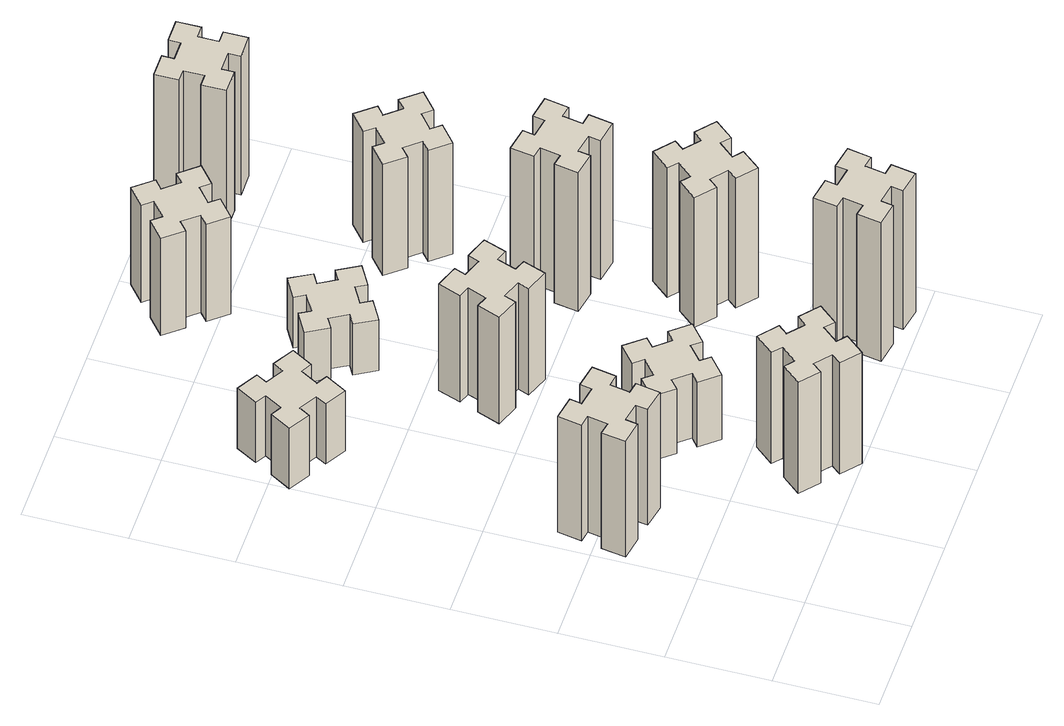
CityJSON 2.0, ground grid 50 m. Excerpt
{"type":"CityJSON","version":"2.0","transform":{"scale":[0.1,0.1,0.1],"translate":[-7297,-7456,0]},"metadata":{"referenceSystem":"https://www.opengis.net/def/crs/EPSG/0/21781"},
"CityObjects":{
"building1":{"type":"Building","attributes":{"class":"1000","function":"1000","usage":"1000","yearOfConstruction":2016,"roofType":"1000","measuredHeight":75,"storeysAboveGround":30,"storeysBelowGround":0},"geometry":[{"type":"Solid","lod":"1","boundaries":[[[[0,1,2,3,4,5,6,7,8,9,10,11,12,13,14,15,16,17,18,19]],[[17,16,20,21]],[[16,15,22,20]],[[15,14,23,22]],[[14,13,24,23]],[[13,12,25,24]],[[12,11,26,25]],[[11,10,27,26]],[[10,9,28,27]],[[9,8,29,28]],[[8,7,30,29]],[[7,6,31,30]],[[6,5,32,31]],[[5,4,33,32]],[[4,3,34,33]],[[3,2,35,34]],[[2,1,36,35]],[[1,0,37,36]],[[0,19,38,37]],[[19,18,39,38]],[[18,17,21,39]],[[24,25,26,27,28,29,30,31,32,33,34,35,36,37,38,39,21,20,22,23]]]]}]},
"building2":{"type":"Building","attributes":{"class":"1000","function":"1000","usage":"1000","yearOfConstruction":2016,"roofType":"1000","measuredHeight":72,"storeysAboveGround":30,"storeysBelowGround":0},"geometry":[{"type":"Solid","lod":"1","boundaries":[[[[40,41,42,43,44,45,46,47,48,49,50,51,52,53,54,55,56,57,58,59]],[[57,56,60,61]],[[56,55,62,60]],[[55,54,63,62]],[[54,53,64,63]],[[53,52,65,64]],[[52,51,66,65]],[[51,50,67,66]],[[50,49,68,67]],[[49,48,69,68]],[[48,47,70,69]],[[47,46,71,70]],[[46,45,72,71]],[[45,44,73,72]],[[44,43,74,73]],[[43,42,75,74]],[[42,41,76,75]],[[41,40,77,76]],[[40,59,78,77]],[[59,58,79,78]],[[58,57,61,79]],[[64,65,66,67,68,69,70,71,72,73,74,75,76,77,78,79,61,60,62,63]]]]}]},
"building3":{"type":"Building","attributes":{"class":"1000","function":"1000","usage":"1000","yearOfConstruction":2016,"roofType":"1000","measuredHeight":39,"storeysAboveGround":30,"storeysBelowGround":0},"geometry":[{"type":"Solid","lod":"1","boundaries":[[[[80,81,82,83,84,85,86,87,88,89,90,91,92,93,94,95,96,97,98,99]],[[97,96,100,101]],[[96,95,102,100]],[[95,94,103,102]],[[94,93,104,103]],[[93,92,105,104]],[[92,91,106,105]],[[91,90,107,106]],[[90,89,108,107]],[[89,88,109,108]],[[88,87,110,109]],[[87,86,111,110]],[[86,85,112,111]],[[85,84,113,112]],[[84,83,114,113]],[[83,82,115,114]],[[82,81,116,115]],[[81,80,117,116]],[[80,99,118,117]],[[99,98,119,118]],[[98,97,101,119]],[[104,105,106,107,108,109,110,111,112,113,114,115,116,117,118,119,101,100,102,103]]]]}]},
"building4":{"type":"Building","attributes":{"class":"1000","function":"1000","usage":"1000","yearOfConstruction":2016,"roofType":"1000","measuredHeight":42,"storeysAboveGround":30,"storeysBelowGround":0},"geometry":[{"type":"Solid","lod":"1","boundaries":[[[[120,121,122,123,124,125,126,127,128,129,130,131,132,133,134,135,136,137,138,139]],[[137,136,140,141]],[[136,135,142,140]],[[135,134,143,142]],[[134,133,144,143]],[[133,132,145,144]],[[132,131,146,145]],[[131,130,147,146]],[[130,129,148,147]],[[129,128,149,148]],[[128,127,150,149]],[[127,126,151,150]],[[126,125,152,151]],[[125,124,153,152]],[[124,123,154,153]],[[123,122,155,154]],[[122,121,156,155]],[[121,120,157,156]],[[120,139,158,157]],[[139,138,159,158]],[[138,137,141,159]],[[144,145,146,147,148,149,150,151,152,153,154,155,156,157,158,159,141,140,142,143]]]]}]},
"building5":{"type":"Building","attributes":{"class":"1000","function":"1000","usage":"1000","yearOfConstruction":2016,"roofType":"1000","measuredHeight":69,"storeysAboveGround":30,"storeysBelowGround":0},"geometry":[{"type":"Solid","lod":"1","boundaries":[[[[160,161,162,163,164,165,166,167,168,169,170,171,172,173,174,175,176,177,178,179]],[[177,176,180,181]],[[176,175,182,180]],[[175,174,183,182]],[[174,173,184,183]],[[173,172,185,184]],[[172,171,186,185]],[[171,170,187,186]],[[170,169,188,187]],[[169,168,189,188]],[[168,167,190,189]],[[167,166,191,190]],[[166,165,192,191]],[[165,164,193,192]],[[164,163,194,193]],[[163,162,195,194]],[[162,161,196,195]],[[161,160,197,196]],[[160,179,198,197]],[[179,178,199,198]],[[178,177,181,199]],[[184,185,186,187,188,189,190,191,192,193,194,195,196,197,198,199,181,180,182,183]]]]}]},
"building6":{"type":"Building","attributes":{"class":"1000","function":"1000","usage":"1000","yearOfConstruction":2016,"roofType":"1000","measuredHeight":33,"storeysAboveGround":30,"storeysBelowGround":0},"geometry":[{"type":"Solid","lod":"1","boundaries":[[[[200,201,202,203,204,205,206,207,208,209,210,211,212,213,214,215,216,217,218,219]],[[217,216,220,221]],[[216,215,222,220]],[[215,214,223,222]],[[214,213,224,223]],[[213,212,225,224]],[[212,211,226,225]],[[211,210,227,226]],[[210,209,228,227]],[[209,208,229,228]],[[208,207,230,229]],[[207,206,231,230]],[[206,205,232,231]],[[205,204,233,232]],[[204,203,234,233]],[[203,202,235,234]],[[202,201,236,235]],[[201,200,237,236]],[[200,219,238,237]],[[219,218,239,238]],[[218,217,221,239]],[[224,225,226,227,228,229,230,231,232,233,234,235,236,237,238,239,221,220,222,223]]]]}]},
"building7":{"type":"Building","attributes":{"class":"1000","function":"1000","usage":"1000","yearOfConstruction":2016,"roofType":"1000","measuredHeight":90,"storeysAboveGround":30,"storeysBelowGround":0},"geometry":[{"type":"Solid","lod":"1","boundaries":[[[[240,241,242,243,244,245,246,247,248,249,250,251,252,253,254,255,256,257,258,259]],[[257,256,260,261]],[[256,255,262,260]],[[255,254,263,262]],[[254,253,264,263]],[[253,252,265,264]],[[252,251,266,265]],[[251,250,267,266]],[[250,249,268,267]],[[249,248,269,268]],[[248,247,270,269]],[[247,246,271,270]],[[246,245,272,271]],[[245,244,273,272]],[[244,243,274,273]],[[243,242,275,274]],[[242,241,276,275]],[[241,240,277,276]],[[240,259,278,277]],[[259,258,279,278]],[[258,257,261,279]],[[264,265,266,267,268,269,270,271,272,273,274,275,276,277,278,279,261,260,262,263]]]]}]},
"building8":{"type":"Building","attributes":{"class":"1000","function":"1000","usage":"1000","yearOfConstruction":2016,"roofType":"1000","measuredHeight":63,"storeysAboveGround":30,"storeysBelowGround":0},"geometry":[{"type":"Solid","lod":"1","boundaries":[[[[280,281,282,283,284,285,286,287,288,289,290,291,292,293,294,295,296,297,298,299]],[[297,296,300,301]],[[296,295,302,300]],[[295,294,303,302]],[[294,293,304,303]],[[293,292,305,304]],[[292,291,306,305]],[[291,290,307,306]],[[290,289,308,307]],[[289,288,309,308]],[[288,287,310,309]],[[287,286,311,310]],[[286,285,312,311]],[[285,284,313,312]],[[284,283,314,313]],[[283,282,315,314]],[[282,281,316,315]],[[281,280,317,316]],[[280,299,318,317]],[[299,298,319,318]],[[298,297,301,319]],[[304,305,306,307,308,309,310,311,312,313,314,315,316,317,318,319,301,300,302,303]]]]}]},
"building9":{"type":"Building","attributes":{"class":"1000","function":"1000","usage":"1000","yearOfConstruction":2016,"roofType":"1000","measuredHeight":84,"storeysAboveGround":30,"storeysBelowGround":0},"geometry":[{"type":"Solid","lod":"1","boundaries":[[[[320,321,322,323,324,325,326,327,328,329,330,331,332,333,334,335,336,337,338,339]],[[337,336,340,341]],[[336,335,342,340]],[[335,334,343,342]],[[334,333,344,343]],[[333,332,345,344]],[[332,331,346,345]],[[331,330,347,346]],[[330,329,348,347]],[[329,328,349,348]],[[328,327,350,349]],[[327,326,351,350]],[[326,325,352,351]],[[325,324,353,352]],[[324,323,354,353]],[[323,322,355,354]],[[322,321,356,355]],[[321,320,357,356]],[[320,339,358,357]],[[339,338,359,358]],[[338,337,341,359]],[[344,345,346,347,348,349,350,351,352,353,354,355,356,357,358,359,341,340,342,343]]]]}]},
"building10":{"type":"Building","attributes":{"class":"1000","function":"1000","usage":"1000","yearOfConstruction":2016,"roofType":"1000","measuredHeight":90,"storeysAboveGround":30,"storeysBelowGround":0},"geometry":[{"type":"Solid","lod":"1","boundaries":[[[[360,361,362,363,364,365,366,367,368,369,370,371,372,373,374,375,376,377,378,379]],[[377,376,380,381]],[[376,375,382,380]],[[375,374,383,382]],[[374,373,384,383]],[[373,372,385,384]],[[372,371,386,385]],[[371,370,387,386]],[[370,369,388,387]],[[369,368,389,388]],[[368,367,390,389]],[[367,366,391,390]],[[366,365,392,391]],[[365,364,393,392]],[[364,363,394,393]],[[363,362,395,394]],[[362,361,396,395]],[[361,360,397,396]],[[360,379,398,397]],[[379,378,399,398]],[[378,377,381,399]],[[384,385,386,387,388,389,390,391,392,393,394,395,396,397,398,399,381,380,382,383]]]]}]},
"building11":{"type":"Building","attributes":{"class":"1000","function":"1000","usage":"1000","yearOfConstruction":2016,"roofType":"1000","measuredHeight":72,"storeysAboveGround":30,"storeysBelowGround":0},"geometry":[{"type":"Solid","lod":"1","boundaries":[[[[400,401,402,403,404,405,406,407,408,409,410,411,412,413,414,415,416,417,418,419]],[[417,416,420,421]],[[416,415,422,420]],[[415,414,423,422]],[[414,413,424,423]],[[413,412,425,424]],[[412,411,426,425]],[[411,410,427,426]],[[410,409,428,427]],[[409,408,429,428]],[[408,407,430,429]],[[407,406,431,430]],[[406,405,432,431]],[[405,404,433,432]],[[404,403,434,433]],[[403,402,435,434]],[[402,401,436,435]],[[401,400,437,436]],[[400,419,438,437]],[[419,418,439,438]],[[418,417,421,439]],[[424,425,426,427,428,429,430,431,432,433,434,435,436,437,438,439,421,420,422,423]]]]}]},
"building12":{"type":"Building","attributes":{"class":"1000","function":"1000","usage":"1000","yearOfConstruction":2016,"roofType":"1000","measuredHeight":90,"storeysAboveGround":30,"storeysBelowGround":0},"geometry":[{"type":"Solid","lod":"1","boundaries":[[[[440,441,442,443,444,445,446,447,448,449,450,451,452,453,454,455,456,457,458,459]],[[457,456,460,461]],[[456,455,462,460]],[[455,454,463,462]],[[454,453,464,463]],[[453,452,465,464]],[[452,451,466,465]],[[451,450,467,466]],[[450,449,468,467]],[[449,448,469,468]],[[448,447,470,469]],[[447,446,471,470]],[[446,445,472,471]],[[445,444,473,472]],[[444,443,474,473]],[[443,442,475,474]],[[442,441,476,475]],[[441,440,477,476]],[[440,459,478,477]],[[459,458,479,478]],[[458,457,461,479]],[[464,465,466,467,468,469,470,471,472,473,474,475,476,477,478,479,461,460,462,463]]]]}]}
},
"vertices":[
[335,917,0],[352,1015,0],[411,1005,0],[432,1123,0],[314,1144,0],[304,1085,0],[205,1102,0],[216,1161,0],[97,1182,0],[77,1064,0],[136,1054,0],[118,955,0],[59,966,0],[38,847,0],[157,827,0],[167,886,0],[265,868,0],[255,809,0],[373,788,0],[394,907,0],[265,868,750],[255,809,750],[167,886,750],[157,827,750],[38,847,750],[59,966,750],[118,955,750],[136,1054,750],[77,1064,750],[97,1182,750],[216,1161,750],[205,1102,750],[304,1085,750],[314,1144,750],[432,1123,750],[411,1005,750],[352,1015,750],[335,917,750],[394,907,750],[373,788,750],
[766,193,0],[843,129,0],[804,83,0],[896,6,0],[973,98,0],[927,136,0],[992,213,0],[1038,174,0],[1115,266,0],[1023,343,0],[984,297,0],[908,362,0],[946,408,0],[854,485,0],[777,393,0],[823,354,0],[759,278,0],[713,316,0],[636,224,0],[728,147,0],[759,278,720],[713,316,720],[823,354,720],[777,393,720],[854,485,720],[946,408,720],[908,362,720],[984,297,720],[1023,343,720],[1115,266,720],[1038,174,720],[992,213,720],[927,136,720],[973,98,720],[896,6,720],[804,83,720],[843,129,720],[766,193,720],[728,147,720],[636,224,720],
[306,2367,0],[356,2454,0],[408,2424,0],[468,2528,0],[364,2588,0],[334,2536,0],[247,2586,0],[277,2638,0],[173,2698,0],[113,2594,0],[165,2564,0],[115,2477,0],[63,2507,0],[3,2403,0],[107,2343,0],[137,2395,0],[224,2345,0],[194,2293,0],[298,2233,0],[358,2337,0],[224,2345,390],[194,2293,390],[137,2395,390],[107,2343,390],[3,2403,390],[63,2507,390],[115,2477,390],[165,2564,390],[113,2594,390],[173,2698,390],[277,2638,390],[247,2586,390],[334,2536,390],[364,2588,390],[468,2528,390],[408,2424,390],[356,2454,390],[306,2367,390],[358,2337,390],[298,2233,390],
[843,1002,0],[766,937,0],[728,983,0],[636,906,0],[713,814,0],[759,853,0],[823,776,0],[777,738,0],[854,646,0],[946,723,0],[908,769,0],[984,833,0],[1023,787,0],[1115,864,0],[1038,956,0],[992,918,0],[927,994,0],[973,1033,0],[896,1125,0],[804,1048,0],[927,994,420],[973,1033,420],[992,918,420],[1038,956,420],[1115,864,420],[1023,787,420],[984,833,420],[908,769,420],[946,723,420],[854,646,420],[777,738,420],[823,776,420],[759,853,420],[713,814,420],[636,906,420],[728,983,420],[766,937,420],[843,1002,420],[804,1048,420],[896,1125,420],
[962,1641,0],[996,1735,0],[1052,1714,0],[1093,1827,0],[980,1868,0],[960,1812,0],[866,1846,0],[887,1902,0],[774,1943,0],[733,1830,0],[789,1810,0],[755,1716,0],[699,1737,0],[657,1624,0],[770,1583,0],[791,1639,0],[885,1605,0],[864,1549,0],[977,1507,0],[1018,1620,0],[885,1605,690],[864,1549,690],[791,1639,690],[770,1583,690],[657,1624,690],[699,1737,690],[755,1716,690],[789,1810,690],[733,1830,690],[774,1943,690],[887,1902,690],[866,1846,690],[960,1812,690],[980,1868,690],[1093,1827,690],[1052,1714,690],[996,1735,690],[962,1641,690],[1018,1620,690],[977,1507,690],
[755,2454,0],[805,2367,0],[753,2337,0],[813,2233,0],[917,2293,0],[887,2345,0],[974,2395,0],[1004,2343,0],[1108,2403,0],[1048,2507,0],[996,2477,0],[946,2564,0],[998,2594,0],[938,2698,0],[834,2638,0],[864,2586,0],[777,2536,0],[747,2588,0],[643,2528,0],[703,2424,0],[777,2536,330],[747,2588,330],[864,2586,330],[834,2638,330],[938,2698,330],[998,2594,330],[946,2564,330],[996,2477,330],[1048,2507,330],[1108,2403,330],[1004,2343,330],[974,2395,330],[887,2345,330],[917,2293,330],[813,2233,330],[753,2337,330],[805,2367,330],[755,2454,330],[703,2424,330],[643,2528,330],
[1784,345,0],[1685,362,0],[1696,421,0],[1577,442,0],[1557,324,0],[1616,314,0],[1598,215,0],[1539,226,0],[1518,107,0],[1637,87,0],[1647,146,0],[1745,128,0],[1735,69,0],[1853,48,0],[1874,167,0],[1815,177,0],[1832,275,0],[1891,265,0],[1912,383,0],[1794,404,0],[1832,275,900],[1891,265,900],[1815,177,900],[1874,167,900],[1853,48,900],[1735,69,900],[1745,128,900],[1647,146,900],[1637,87,900],[1518,107,900],[1539,226,900],[1598,215,900],[1616,314,900],[1557,324,900],[1577,442,900],[1696,421,900],[1685,362,900],[1784,345,900],[1794,404,900],[1912,383,900],
[1092,3238,0],[1027,3314,0],[1073,3353,0],[996,3445,0],[904,3368,0],[943,3322,0],[866,3257,0],[828,3303,0],[736,3226,0],[813,3134,0],[859,3173,0],[923,3096,0],[877,3058,0],[954,2966,0],[1046,3043,0],[1008,3089,0],[1084,3153,0],[1123,3107,0],[1215,3184,0],[1138,3276,0],[1084,3153,630],[1123,3107,630],[1008,3089,630],[1046,3043,630],[954,2966,630],[877,3058,630],[923,3096,630],[859,3173,630],[813,3134,630],[736,3226,630],[828,3303,630],[866,3257,630],[943,3322,630],[904,3368,630],[996,3445,630],[1073,3353,630],[1027,3314,630],[1092,3238,630],[1138,3276,630],[1215,3184,630],
[1767,876,0],[1832,953,0],[1878,914,0],[1955,1006,0],[1863,1083,0],[1824,1037,0],[1748,1102,0],[1786,1148,0],[1694,1225,0],[1617,1133,0],[1663,1094,0],[1599,1018,0],[1553,1056,0],[1476,964,0],[1568,887,0],[1606,933,0],[1683,869,0],[1644,823,0],[1736,746,0],[1813,838,0],[1683,869,840],[1644,823,840],[1606,933,840],[1568,887,840],[1476,964,840],[1553,1056,840],[1599,1018,840],[1663,1094,840],[1617,1133,840],[1694,1225,840],[1786,1148,840],[1748,1102,840],[1824,1037,840],[1863,1083,840],[1955,1006,840],[1878,914,840],[1832,953,840],[1767,876,840],[1813,838,840],[1736,746,840],
[1547,1526,0],[1645,1508,0],[1635,1449,0],[1753,1428,0],[1774,1547,0],[1715,1557,0],[1732,1655,0],[1791,1645,0],[1812,1763,0],[1694,1784,0],[1684,1725,0],[1585,1742,0],[1596,1801,0],[1477,1822,0],[1457,1704,0],[1516,1694,0],[1498,1595,0],[1439,1606,0],[1418,1487,0],[1537,1467,0],[1498,1595,900],[1439,1606,900],[1516,1694,900],[1457,1704,900],[1477,1822,900],[1596,1801,900],[1585,1742,900],[1684,1725,900],[1694,1784,900],[1812,1763,900],[1791,1645,900],[1732,1655,900],[1715,1557,900],[1774,1547,900],[1753,1428,900],[1635,1449,900],[1645,1508,900],[1547,1526,900],[1537,1467,900],[1418,1487,900],
[1499,2333,0],[1563,2256,0],[1517,2218,0],[1594,2126,0],[1686,2203,0],[1648,2249,0],[1724,2313,0],[1763,2267,0],[1855,2344,0],[1778,2436,0],[1732,2398,0],[1667,2474,0],[1713,2513,0],[1636,2605,0],[1544,2528,0],[1583,2482,0],[1506,2417,0],[1468,2463,0],[1376,2386,0],[1453,2294,0],[1506,2417,720],[1468,2463,720],[1583,2482,720],[1544,2528,720],[1636,2605,720],[1713,2513,720],[1667,2474,720],[1732,2398,720],[1778,2436,720],[1855,2344,720],[1763,2267,720],[1724,2313,720],[1648,2249,720],[1686,2203,720],[1594,2126,720],[1517,2218,720],[1563,2256,720],[1499,2333,720],[1453,2294,720],[1376,2386,720],
[1565,3195,0],[1665,3195,0],[1665,3135,0],[1785,3135,0],[1785,3255,0],[1725,3255,0],[1725,3355,0],[1785,3355,0],[1785,3475,0],[1665,3475,0],[1665,3415,0],[1565,3415,0],[1565,3475,0],[1445,3475,0],[1445,3355,0],[1505,3355,0],[1505,3255,0],[1445,3255,0],[1445,3135,0],[1565,3135,0],[1505,3255,900],[1445,3255,900],[1505,3355,900],[1445,3355,900],[1445,3475,900],[1565,3475,900],[1565,3415,900],[1665,3415,900],[1665,3475,900],[1785,3475,900],[1785,3355,900],[1725,3355,900],[1725,3255,900],[1785,3255,900],[1785,3135,900],[1665,3135,900],[1665,3195,900],[1565,3195,900],[1565,3135,900],[1445,3135,900]
]}
